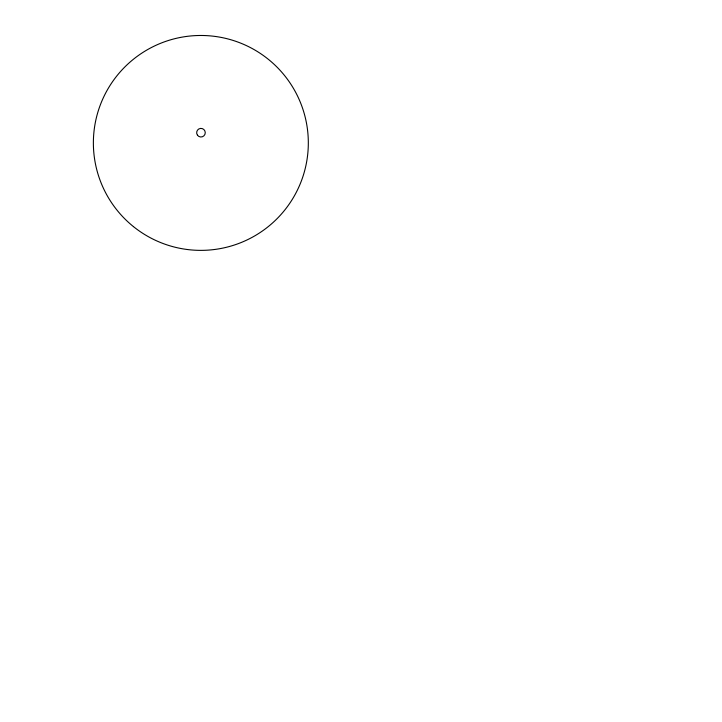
<?xml version="1.0" encoding="UTF-8"?>
<svg xmlns="http://www.w3.org/2000/svg" width="722" height="722" viewBox="0 0 722 722"><rect width="100%" height="100%" fill="white"/><g stroke="black" fill="none" stroke-linecap="round" stroke-linejoin="round"><path stroke-width="1.08" d="M133.435 226.6A107.47 107.443 0.6 0 0 307.04 159.463A107.47 107.443 0.6 0 0 162.071 42.715A107.47 107.443 0.6 0 0 133.435 226.6M197.485 135.231A4.305 4.305 0 0 0 204.895 134.436A4.305 4.305 0 0 0 200.499 128.417A4.305 4.305 0 0 0 197.485 135.231"/></g></svg>
